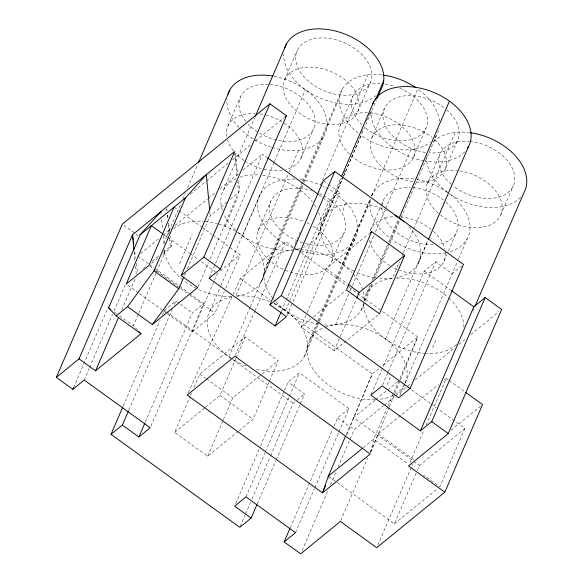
<?xml version="1.0" encoding="UTF-8"?>
<svg xmlns="http://www.w3.org/2000/svg" width="583" height="583" viewBox="0 0 583 583"><rect width="100%" height="100%" fill="white"/><g stroke="black" fill="none" stroke-linecap="round" stroke-linejoin="round"><path stroke-width="0.44" stroke-dasharray="2.92 2.19" d="M370.642 452.255L373.732 439.137L387.739 406.606M343.037 210.529L345.624 202.184L335.91 193.68A52.499 34.302 23.3 0 0 322.72 186.028M370.912 452.321L389.029 407.685M389.371 406.847L394.494 394.21M394.837 393.372L399.967 380.735M400.31 379.897L417.741 336.945L381.588 310.834M328.506 478.628L329.206 476.96M346.739 435.086L372.333 373.958L380.714 367.122M73.567 387.637L108.008 307.656M84.2 380.05L89.221 368.39M89.585 367.56L112.541 314.259M113.969 310.921L125.447 284.271M121.723 310.032L135.351 278.397M166.92 236.035L180.927 203.496M182.727 199.328L185.241 193.49M187.755 187.646L197.819 164.289M137.457 330.087L133.369 325.766L138.368 314.157M138.725 313.326L156.229 272.676M156.587 271.846L164.807 252.767L164.552 250.085M162.73 254.465L170.484 248.147L171.657 245.414L170.469 236.487M227.807 126.205L240.385 97.004M179.659 263.501L192.237 234.3M123.217 406.008L160.157 320.227M162.314 315.228L164.464 310.236L175.818 300.981L179.404 303.575M184.498 275.482L185.569 272.997M187.354 268.85L210.215 215.761L226.831 202.221M128.828 410.082L172.233 309.311M174.383 304.311L175.818 300.981M223.683 189.774L254.582 118.028M284.555 79.98L297.133 50.787M198.089 286.69L208.488 262.547M209.916 259.224L239.773 189.898L238.345 179.185M225.074 226.488L237.645 197.294M145.335 422.005L192.324 312.903L203.678 303.648L189.737 293.584M209.443 277.435L262.525 154.174L266.927 157.359M150.953 426.078L203.678 303.648M167.336 313.705L192.281 331.727L217.43 273.325L219.492 271.642M210.018 310.797L220.432 286.603M220.797 285.772L260.317 194.001M242.506 235.707L274.127 162.293M274.484 161.462L305.383 89.716M192.281 331.727L214.981 313.217L224.324 291.529M225.759 288.191L240.13 254.822L229.862 247.403M258.116 230.686L270.694 201.485M238.367 431.201L207.628 456.256L174.608 432.404L190.058 396.535M190.422 395.704L191.501 393.197M194.015 387.36L199.765 374.009L245.173 336.996L278.186 360.848L269.208 381.705M287.769 175.257L235.678 296.222A52.499 34.302 23.3 0 0 263.378 263.56A52.499 34.302 23.3 0 0 218.071 223.901M289.212 171.919L298.547 150.232M301.039 157.891L313.618 128.69M266.781 264.536L302.351 181.947M302.708 181.109L342.228 89.345M264.055 273.092L302.861 182.989M303.218 182.158L339.51 97.9M228.842 356.738L250.041 307.518M250.399 306.68L279.14 239.941M261.337 281.647L303.728 183.208M304.093 182.37L324.214 135.657M205.354 407.357L220.024 395.398L235.831 358.691M236.188 357.853L245.173 336.996M340.232 125.549L352.802 96.348M294.954 244.117L300.347 231.604M320.461 184.891L367.888 74.77M207.628 456.256L223.078 420.379M223.435 419.549L232.777 397.861L261.424 374.512M357.824 111.586A39.899 26.067 23.3 0 0 311.832 67.162A39.899 26.067 23.3 0 0 293.912 108.606A39.899 26.067 23.3 0 0 357.824 111.586L370.402 82.385A39.899 26.067 23.3 0 0 324.403 37.961A39.899 26.067 23.3 0 0 306.49 79.405A39.899 26.067 23.3 0 0 370.402 82.385M281.567 310.972L285.874 300.981M286.231 300.143L328.557 201.871L339.911 192.616L328.426 184.323M354.019 271.139A52.499 34.302 23.3 0 1 323.543 218.268L340.793 178.223M320.825 226.823L341.66 178.442M343.817 173.435L344.896 170.936M361.424 132.56L362.495 130.053M366.452 120.878L368.245 116.709M368.609 115.871L369.688 113.372M285.604 310.469L343.096 176.992M343.453 176.161L361.059 135.285A52.499 34.302 23.3 0 0 430.086 142.449M318.099 235.386L343.249 176.984M343.606 176.153L376.305 100.24M286.829 315.877L339.911 192.616M412.939 181.634A39.899 26.067 23.3 0 1 371.845 137.683L384.416 108.482A39.899 26.067 23.3 0 1 444.625 108.219M239.066 430.633L253.037 419.243L268.843 382.535M378.09 314.951L334.081 350.828L301.061 326.976L306.811 313.632M307.168 312.794L326.21 268.581L369.527 233.28M331.785 261.33L344.356 232.129M235.7 503.654L260.091 447.023M260.448 446.192L284.125 391.222M284.482 390.391L288.068 382.062L299.422 372.807L348.947 408.581L338.905 431.901M309.879 339.299L370.241 199.146M371.677 195.808L372.756 193.308M342.374 264.208L370.394 199.138M371.83 195.801L417.822 89.017A52.499 34.302 23.3 0 1 439.422 121.279M307.161 347.854L318.296 321.991M318.653 321.16L370.03 201.864M304.435 356.41L319.163 322.21M319.528 321.371L354.734 239.62M245.982 496.905L264.988 452.765M265.345 451.927L289.022 396.965M289.379 396.127L299.422 372.807M240.138 526.5L245.159 514.84M245.523 514.009L250.544 502.349M251.98 499.012L270.272 456.54M270.629 455.709L293.227 403.239L296.565 400.514M370.752 229.505L380.816 206.149M381.173 205.318L383.33 200.312M257.234 503.923L275.883 460.614M276.24 459.783L299.917 404.813M300.274 403.983L304.581 393.984L288.068 382.062M335.538 324.724L349.552 292.185M349.909 291.354L352.066 286.348M352.424 285.51L373.98 235.459M375.423 232.121L410.986 149.532M413.5 157.148L426.071 127.954M334.081 350.828L339.831 337.477M340.188 336.646L356.351 299.101M366.641 293.03L370.234 284.693M372.034 280.518L388.198 242.98M388.562 242.142L398.619 218.785M364.28 300.755L371.466 284.074M373.623 279.068L389.072 243.191M389.429 242.36L399.493 218.997M361.198 310.149L364.79 301.805M365.147 300.974L373.054 282.617M375.212 277.61L389.582 244.241M389.94 243.41L400.718 218.377M401.082 217.546L436.645 134.957A52.499 34.302 23.3 0 0 439.094 128.202M427.521 183.244L440.092 154.043M364.04 300.69A52.499 34.302 23.3 0 1 392.301 278.455L399.486 261.774M402 255.937L403.079 253.43M403.443 252.599L455.177 132.465M290.247 527.768L333.651 426.996M334.008 426.158L337.593 417.836L348.947 408.581M416.218 182.005A39.899 26.067 23.3 0 0 445.113 169.281L457.684 140.088M295.501 532.673L314.514 488.532M314.871 487.701L338.541 432.732M385.472 338.971L427.864 240.531M417.96 263.88L428.024 240.524M346.28 434.437L372.333 373.958L274.207 303.08M302.096 550.52L328.273 489.72M330.43 484.721L336.165 471.399M337.958 467.238L354.1 429.758L383.621 405.702M371.218 394.29L424.3 271.029L435.654 261.774L452.16 273.697L461.51 266.081M382.572 385.035L387.95 372.544M388.307 371.714L435.654 261.774M387.185 384.685L390.333 377.39M444.02 261.111L446.899 254.436M448.334 251.098L456.598 231.91M388.103 405.768L393.489 393.255M393.846 392.425L417.741 336.945L381.413 366.554M340.749 520.634L367.684 458.056M370.198 452.219L378.097 433.861L438.489 384.642M399.8 395.296L404.821 383.636M405.017 383.242L458.187 259.778M458.551 258.939L467.172 238.921M432.601 347.679L435.741 340.377M500.782 214.85L513.361 185.649M472.915 311.118L473.994 308.611M409.944 462.61L423.95 430.072M426.107 425.065L446.214 378.345L448.393 379.919M377.784 545.192L412.618 464.265M337.12 482.513L394.348 523.847L416.983 471.29M417.341 470.452L419.498 465.445L464.913 428.439L437.031 408.297M464.913 428.439L439.764 486.834L423.622 475.174M235.233 355.404L254.749 311.358M255.114 310.528L285.677 241.559L300.434 252.213M188.309 392.614L232.741 295.093M233.113 294.269L240.269 278.565L285.677 241.559M190.175 194.197L205.631 181.597M206.338 181.022L228.121 163.269M232.34 159.829L251.317 144.365M255.529 140.926L284.344 117.445M140.467 253.656L158.809 238.702M163.043 235.255L171.511 228.354M175.038 225.483L207.497 199.029M208.197 198.453L215.958 192.128M220.192 188.681L239.241 173.151M242.768 170.28L262.525 154.174M143.163 268.639L146.632 265.804M152.199 261.271L159.144 255.609M163.32 252.213L171.657 245.414M151.653 263.487L157.884 258.415M230.292 199.401L238.6 192.63L237.572 181.903M220.177 271.08L240.13 254.822M301.061 326.976L310.841 319.003M313.639 316.729L345.777 290.538M174.608 432.404L204.655 407.925M262.117 373.943L278.186 360.848M297.228 399.974L304.581 393.984M375.124 400.106L353.466 417.756L412.895 460.679M375.824 399.53L398.182 381.311M384.321 405.127L394.866 396.535M395.565 395.959L411.03 383.359M415.242 379.927L454.602 347.847M458.814 344.415L466.546 338.111M470.765 334.671L498.873 311.759M444.108 380.065L446.214 378.345M363.253 447.678L373.732 439.137L408.209 464.046M450.921 430.349L480.414 406.322M394.348 523.847L436.966 489.115M323.405 180.694L327.712 183.805M319.018 194.984L321.954 197.105M322.69 197.63L328.557 201.871M424.3 271.029L450.521 289.97M326.21 268.581L347.49 283.95M301.171 252.745L348.394 286.851M349.13 287.383L380.852 310.302M174.098 207.125L178.507 210.303M179.236 210.835L201.244 226.736M201.98 227.268L212.256 234.687M212.984 235.211L229.126 246.871M411.35 389.75L430.429 403.531M431.158 404.063L436.295 407.772M240.269 278.565L270.519 300.413M163.867 234.643L166.804 236.764M167.54 237.288L189.548 253.19M190.284 253.722L198.351 259.552M201.288 261.665L215.229 271.736M123.793 225.125L135.278 233.419M135.999 233.936L138.149 235.496M137.646 255.959L148.65 263.902M149.386 264.434L153.788 267.619M154.517 268.144L178.733 285.634M179.462 286.166L189.001 293.052M149.685 266.052L155.552 270.293M156.288 270.825L179.768 287.783M180.497 288.308L189.307 294.67M190.036 295.202L214.981 313.217M378.097 433.861L413.69 459.572M413.631 461.211L419.498 465.445M180.125 304.093L192.324 312.903M337.593 417.836L354.1 429.758M164.464 310.236L165.929 311.293M166.658 311.818L231.772 358.851M232.5 359.376L293.227 403.239M127.713 285.087L138.718 293.038M139.454 293.57L162.934 310.528M163.663 311.06L166.6 313.173M114.436 312.087L116.615 313.669M119.53 315.775L133.369 325.766M199.765 374.009L205.631 378.25M206.367 378.782L232.777 397.861M220.024 395.398L253.037 419.243M329.052 476.683L336.391 481.981M449.121 380.451L465.096 392.002M235.022 154.182L237.755 174.718M166.789 208.809L167.022 210.594M167.62 215.054L167.977 217.736M168.684 223.092L169.755 231.13M134.746 251.747L135.577 257.992M136.291 263.348L137.603 273.172M234.752 152.396L237.062 176.54M209.873 212.183L210.215 215.761M166.716 208.809L166.891 210.594M167.321 215.069L167.576 217.751M168.261 224.9L169.026 232.945M169.544 238.309L170.484 248.147M160.872 211.651L161.302 216.118M161.644 219.696L162.584 229.527M163.182 235.787L163.947 243.832M134.112 251.769L134.884 259.814M135.482 266.067L136.254 274.112M408.851 226.452A52.499 34.302 23.3 0 1 396.731 277.756M392.301 278.455A52.499 34.302 23.3 0 1 379.868 278.514M374.672 277.814A52.499 34.302 23.3 0 1 355.564 271.86M323.543 218.268A52.499 34.302 23.3 0 1 387.484 211.017M363.646 303.386A52.499 34.302 23.3 0 1 323.106 324.775M318.784 324.221A52.499 34.302 23.3 0 1 275.89 301.972M275.3 301.324A52.499 34.302 23.3 0 1 273.58 299.341M273.026 298.664A52.499 34.302 23.3 0 1 292.44 249.961A52.499 34.302 23.3 0 1 236.399 230.759M294.998 249.728A52.499 34.302 23.3 0 1 299.422 249.611M300.325 249.626A52.499 34.302 23.3 0 1 352.088 272.713M353.269 274.01A52.499 34.302 23.3 0 1 364.003 300.762M318.529 212.372A52.499 34.302 23.3 0 1 303.408 247.36M300.245 248.416A52.499 34.302 23.3 0 1 295.115 249.582M235.765 230.176A52.499 34.302 23.3 0 1 223.602 213.611M222.334 210.303A52.499 34.302 23.3 0 1 235.962 178.821M239.919 177.239A52.499 34.302 23.3 0 1 259.041 174.936M262.627 175.228A52.499 34.302 23.3 0 1 312.386 201.929M314.375 204.677A52.499 34.302 23.3 0 1 316.999 209.071M456.416 344.524A52.499 34.302 23.3 0 1 426.61 353.524M425.699 353.48A52.499 34.302 23.3 0 1 363.77 304.107M396.608 278.142A52.499 34.302 23.3 0 1 448.349 297.658M448.976 298.241A52.499 34.302 23.3 0 1 463.937 327.573M404.296 384.911A52.499 34.302 23.3 0 1 395.733 393.809M392.796 395.478A52.499 34.302 23.3 0 1 379.533 399.377M375.212 399.763A52.499 34.302 23.3 0 1 314.368 371.101A52.499 34.302 23.3 0 1 323.754 327.646M325.336 327.041A52.499 34.302 23.3 0 1 384.802 338.497A52.499 34.302 23.3 0 1 405.105 383.315M273.959 303.546A52.499 34.302 23.3 0 1 306.388 351.724A52.499 34.302 23.3 0 1 255.011 369.017M245.99 366.073A52.499 34.302 23.3 0 1 232.537 359.237M231.779 358.749A52.499 34.302 23.3 0 1 232.121 296.754M236.516 296.135A52.499 34.302 23.3 0 1 270.06 301.79M231.371 296.536A52.499 34.302 23.3 0 1 197.397 288.898M196.58 288.498A52.499 34.302 23.3 0 1 183.638 280.387M182.945 279.847A52.499 34.302 23.3 0 1 164.144 249.713M164.311 243.687A52.499 34.302 23.3 0 1 169.238 232.632M173.479 228.536A52.499 34.302 23.3 0 1 203.19 221.256M205.012 221.409A52.499 34.302 23.3 0 1 217.204 223.661M464.826 151.762A52.499 34.302 23.3 0 1 424.978 161.017M424.096 160.864A52.499 34.302 23.3 0 1 371.043 110.865M446.534 109.808A39.899 26.067 23.3 0 1 457.801 139.825A39.899 26.067 23.3 0 1 428.796 152.804M425.517 152.44A39.899 26.067 23.3 0 1 384.416 108.482M345.624 202.184A52.499 34.302 23.3 0 1 351.381 244.204A52.499 34.302 23.3 0 1 300.34 250.748M299.524 250.471A52.499 34.302 23.3 0 1 293.905 248.292M293.118 247.943A52.499 34.302 23.3 0 1 257.446 204.742A52.499 34.302 23.3 0 1 294.772 179.127M300.121 179.564A52.499 34.302 23.3 0 1 321.933 185.678M305.281 243.57A39.899 26.067 23.3 0 0 341.215 237.237A39.899 26.067 23.3 0 0 337.572 206.907L335.983 205.165A39.899 26.067 23.3 0 0 324.141 196.026M302.803 242.841A39.899 26.067 23.3 0 1 298.722 241.377M297.913 241.049A39.899 26.067 23.3 0 1 279.068 228.456L277.479 226.714A39.899 26.067 23.3 0 1 274.229 195.954A39.899 26.067 23.3 0 1 311.424 190.524M319.528 193.622A39.899 26.067 23.3 0 1 321.86 194.78M273.959 76.271A52.499 34.302 23.3 0 1 327.085 124.624A52.499 34.302 23.3 0 1 273.055 147.783M271.438 147.302A52.499 34.302 23.3 0 1 240.648 129.266M238.906 127.48A52.499 34.302 23.3 0 1 226.991 99.431M376.334 95.269A52.499 34.302 23.3 0 1 319.28 97.689A52.499 34.302 23.3 0 1 283.702 54M270.14 84.404A39.899 26.067 23.3 0 1 314.9 118.954A39.899 26.067 23.3 0 1 277.253 140.226M276.422 140.037A39.899 26.067 23.3 0 1 259.646 133.201M257.467 131.838A39.899 26.067 23.3 0 1 248.001 123.917M245.968 121.57A39.899 26.067 23.3 0 1 267.706 84.229M416.918 179.528A52.499 34.302 23.3 0 1 467.617 215.929A52.499 34.302 23.3 0 1 446.804 252.599M445.944 252.789A52.499 34.302 23.3 0 1 392.038 239.577A52.499 34.302 23.3 0 1 370.496 199.175M371.59 195.728A52.499 34.302 23.3 0 1 416.043 179.375M520.502 197.331A52.499 34.302 23.3 0 1 449.792 194.001M447.635 192.463A52.499 34.302 23.3 0 1 426.72 156.426M433.548 141.756A52.499 34.302 23.3 0 1 469.322 132.596M446.053 202.184A39.899 26.067 23.3 0 1 438.554 244.204M433.286 244.751A39.899 26.067 23.3 0 1 381.901 207.038M382.018 205.282A39.899 26.067 23.3 0 1 410.607 187.486M413.034 187.66A39.899 26.067 23.3 0 1 443.539 200.049M469.803 141.399A39.899 26.067 23.3 0 1 513.681 184.855A39.899 26.067 23.3 0 1 453.151 185.911M451.249 184.323A39.899 26.067 23.3 0 1 439.983 154.306A39.899 26.067 23.3 0 1 468.987 141.326M436.237 135.657A52.499 34.302 23.3 0 1 434.845 137.705M358.261 133.157A52.499 34.302 23.3 0 1 341.172 91.502A52.499 34.302 23.3 0 1 382.9 75.01M399.785 88.222A39.899 26.067 23.3 0 1 422.966 132.756A39.899 26.067 23.3 0 1 364.579 127.16M362.167 124.973A39.899 26.067 23.3 0 1 380.08 83.522M384.977 83.996A39.899 26.067 23.3 0 1 394.91 86.364M445.405 252.577A39.899 26.067 23.3 0 1 399.464 270.221M397.045 269.237A39.899 26.067 23.3 0 1 392.352 266.97M390.1 265.695A39.899 26.067 23.3 0 1 369.586 239.868M370.154 231.108A39.899 26.067 23.3 0 1 395.638 216.636M400.463 216.861A39.899 26.067 23.3 0 1 432.87 230.839M433.475 231.378A39.899 26.067 23.3 0 1 444.822 248.897M285.342 270.25A39.899 26.067 23.3 0 0 326.742 268.311A39.899 26.067 23.3 0 0 325.001 236.108L323.405 234.366A39.899 26.067 23.3 0 0 312.306 225.657M282.952 269.193A39.899 26.067 23.3 0 1 266.497 257.65L264.901 255.915A39.899 26.067 23.3 0 1 262.933 223.908A39.899 26.067 23.3 0 1 303.758 221.438M306.95 222.823A39.899 26.067 23.3 0 1 311.562 225.227M459.688 170.892A39.899 26.067 23.3 0 1 500.425 215.623A39.899 26.067 23.3 0 1 438.671 213.516M438.059 212.977A39.899 26.067 23.3 0 1 427.63 182.982A39.899 26.067 23.3 0 1 457.225 170.593M369.935 112.898A39.899 26.067 23.3 0 1 413.609 156.885A39.899 26.067 23.3 0 1 352.008 156.361M349.589 154.174A39.899 26.067 23.3 0 1 367.501 112.723M283.957 123.064A39.899 26.067 23.3 0 1 285.787 169.551M282.23 170.272A39.899 26.067 23.3 0 1 263.851 169.238M261.359 168.582A39.899 26.067 23.3 0 1 244.896 161.032M244.19 160.558A39.899 26.067 23.3 0 1 235.43 153.118M233.389 150.771A39.899 26.067 23.3 0 1 227.508 140.277M226.612 136.553A39.899 26.067 23.3 0 1 255.128 113.423M260.033 113.904A39.899 26.067 23.3 0 1 265.003 114.858M265.833 115.062A39.899 26.067 23.3 0 1 281.778 121.694M434.568 139.556A39.899 26.067 23.3 0 1 445.113 169.281M371.845 137.683A39.899 26.067 23.3 0 1 432.054 137.42"/><path stroke-width="0.87" d="M345.566 436.106L328.316 476.151L322.545 492.868L187.179 395.092L234.862 356.235L370.227 454.004L322.545 492.868L325.7 485.333M256.87 504.754L251.135 518.076L239.781 527.331L111.018 434.328L122.372 425.073L138.878 436.995L150.232 427.747L84.2 380.05L72.853 389.306L56.34 377.376L122.357 224.091L269.944 103.803L286.45 115.726L220.432 269.018L209.086 278.273L275.11 325.963L286.464 316.715L269.958 304.785L323.405 180.694L334.751 171.446L463.514 264.449L410.075 388.54L398.721 397.795L382.215 385.873L370.861 395.121L420.379 430.895L431.733 421.64L485.18 297.549L501.686 309.471L448.247 433.563L408.508 465.948L444.829 492.183L482.52 404.602L465.817 392.527M56.34 377.376L79.048 358.873L132.487 234.781L234.665 151.507L181.226 275.599L197.732 287.521L152.316 324.534L127.56 306.651L116.206 315.899L108.606 307.882L140.044 234.883L160.872 211.651M72.853 389.306L73.567 387.637M79.048 358.873L95.554 370.795L118.502 317.524M174.098 207.125L148.949 265.52L126.249 284.03L151.398 225.636L163.138 234.111M198.533 162.621L229.789 90.044M127.56 306.651L154.014 270.869L185.452 197.877L206.28 174.638L209.705 210.397M111.018 434.328L122.86 406.839M152.316 324.534L178.777 288.753L183.783 277.144M122.372 425.073L128.471 410.913M255.296 116.36L286.552 43.776M181.226 275.599L203.926 257.096L269.944 103.803M138.878 436.995L144.978 422.843M269.958 304.785L281.312 295.537L334.751 171.446M275.11 325.963L281.21 311.803M341.507 176.562L373.841 101.478M375.43 100.021L383.694 80.833M377.019 98.571L380.976 89.388A52.499 34.302 23.3 0 0 347.373 35.097A52.499 34.302 23.3 0 0 284.774 47.893M371.626 231.568L346.477 289.97L379.489 313.814L404.638 255.42L371.626 231.568L370.227 232.712M356.716 298.27L359.23 292.426L404.638 255.42M399.136 217.947L449.435 101.151M444.829 492.183L376.713 547.699L340.392 521.464L300.66 553.85L284.147 541.928L289.889 528.599M428.381 239.693L468.258 147.091M420.379 430.895L473.826 306.804L485.18 297.549M475.072 306.111L523.935 192.652A52.499 34.302 23.3 0 0 470.19 132.713M140.044 234.883L185.452 197.877M285.051 116.87L286.45 115.726M95.554 370.795L140.969 333.789L138.63 331.319M328.316 476.151L362.553 448.247M284.147 541.928L295.501 532.673L245.982 496.905L234.628 506.153L251.135 518.076M267.663 157.884L318.289 194.452M451.249 290.494L473.826 306.804M348.226 284.482L359.23 292.426M281.312 295.537L410.075 388.54M203.926 257.096L220.432 269.018M431.733 421.64L448.247 433.563M154.014 270.869L178.777 288.753M108.606 307.882L110.792 309.456M116.206 315.899L140.969 333.789M133.201 240.138L132.487 234.781L133.944 249.976M133.441 241.923L133.798 244.598M394.669 214.959A52.499 34.302 23.3 0 1 403.953 221.751M372.683 103.898A52.499 34.302 23.3 0 1 437.053 93.878A52.499 34.302 23.3 0 1 467.42 148.483M228.011 94.162A52.499 34.302 23.3 0 1 273.077 76.111M382.9 75.01A52.499 34.302 23.3 0 1 415.635 87.501"/></g></svg>
